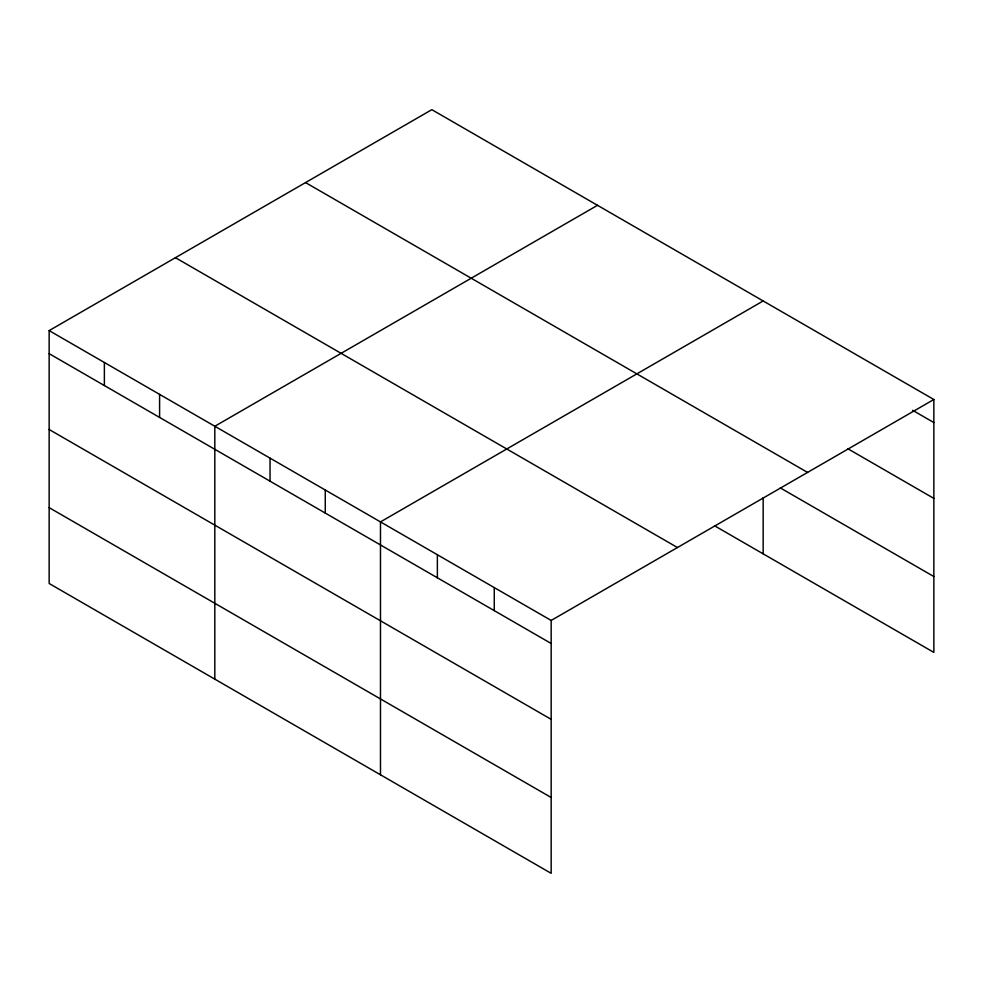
<?xml version="1.0" encoding="UTF-8"?>
<svg xmlns="http://www.w3.org/2000/svg" width="983" height="983" viewBox="0 0 983 983"><rect width="100%" height="100%" fill="white"/><g stroke="black" fill="none" stroke-linecap="round" stroke-linejoin="round"><path stroke-width="1.47" d="M551.168 719.335L551.168 620.445L49.15 330.607L49.15 583.497L551.168 873.334L551.168 719.335L49.15 429.497M49.15 330.607L431.832 109.666L933.85 399.503L933.85 652.393L714.518 525.758M597.504 205.312L214.81 426.253L214.81 679.142M763.164 300.958L380.482 521.899L380.482 774.788M551.168 620.445L933.85 399.503M912.679 410.329L933.85 422.555M847.85 448.739L933.85 498.393M305.553 182.58L807.559 472.418M780.367 487.937L933.85 576.542M175.441 257.693L677.447 547.531M49.15 353.659L551.168 643.484M49.15 507.646L551.168 797.483M763.164 497.717L763.164 553.847M494.265 587.601L494.265 610.64M437.374 554.744L437.374 577.795M325.262 490.013L325.262 513.065M270.042 458.139L270.042 481.179M159.59 394.367L159.59 417.419M104.37 362.494L104.37 385.533"/></g></svg>
